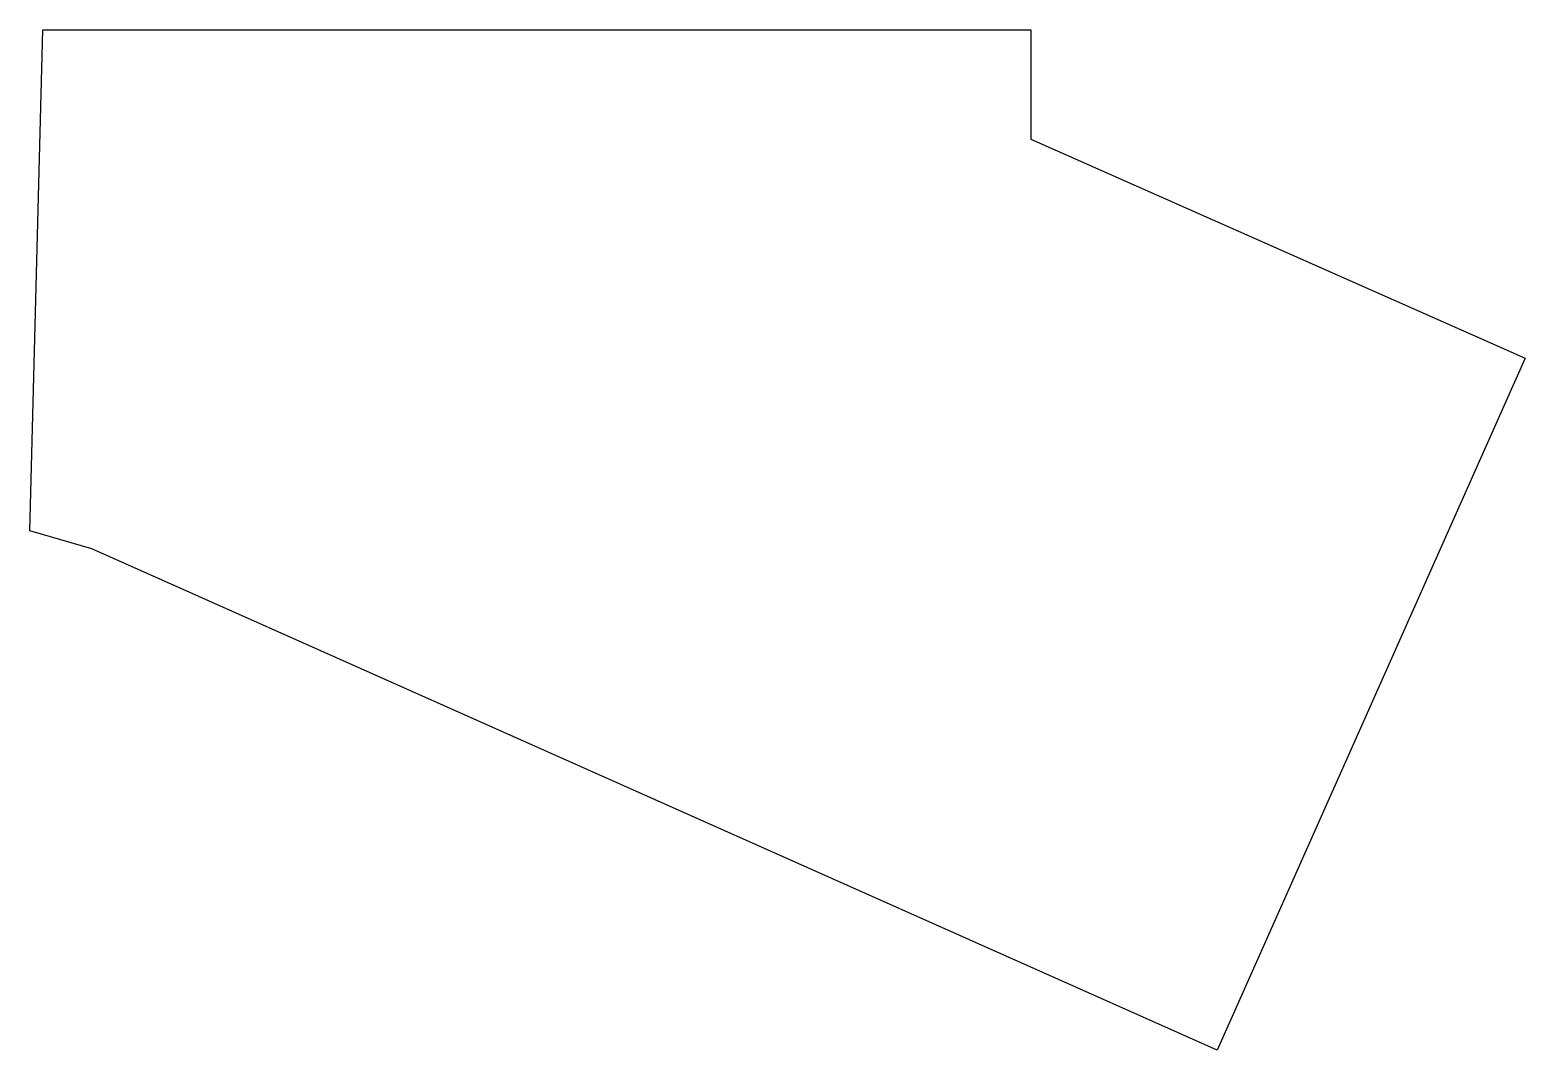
# Model space of a CAD drawing. Header units: millimetres. Extents: x 146.2 to 204.6, y -196 to -156.2.
import ezdxf

# ---------------------------------------------------------------- set-up
doc = ezdxf.new("R2010")
doc.units = ezdxf.units.MM

msp = doc.modelspace()

# ---------------------------------------------------------------- linework, layer by layer
at = {"linetype": 'CONTINUOUS'}
for p, q in [((146.175, -175.738), (146.675, -156.188)), ((146.675, -156.188), (185.275, -156.188)), ((185.275, -156.188), (185.275, -160.45)), ((185.275, -160.45), (204.589, -168.997)), ((204.589, -168.997), (192.56, -196.015)), ((148.595, -176.441), (146.175, -175.738)), ((192.56, -196.015), (148.595, -176.441))]:
    msp.add_line(p, q, dxfattribs=at)

doc.saveas('drawing.dxf')
